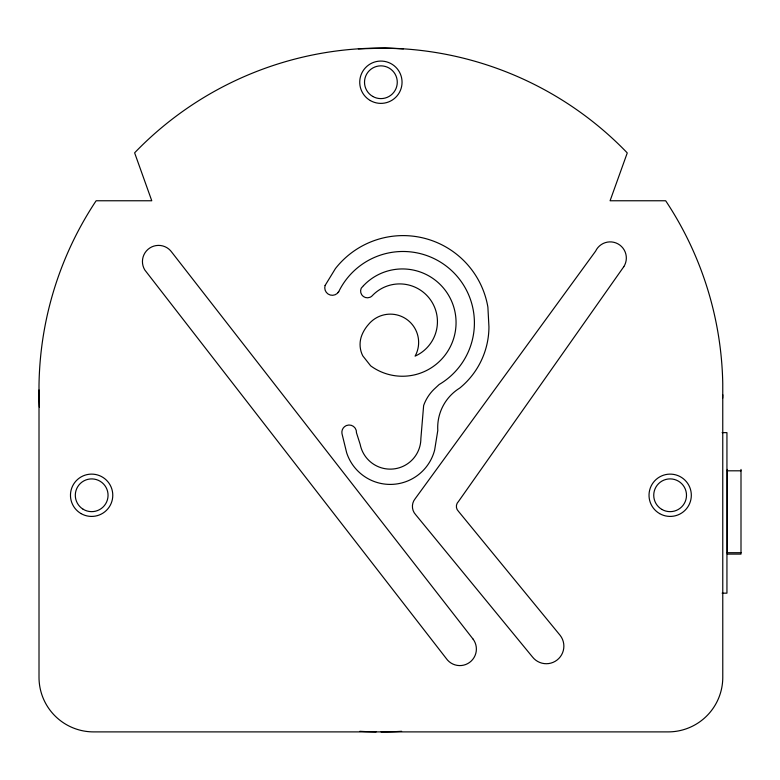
<?xml version="1.0" encoding="UTF-8"?>
<svg xmlns="http://www.w3.org/2000/svg" width="780" height="780" viewBox="0 0 780 780"><rect width="100%" height="100%" fill="white"/><g stroke="black" fill="none" stroke-linecap="round" stroke-linejoin="round"><path stroke-width="1.17" d="M722.68 398.209L722.777 394.787M325.094 285.47L335.429 268.573A85.985 85.985 0 0 1 487.89 307.144L488.943 326.918A79.326 79.326 0 0 1 459.673 388.128L459.244 388.381A46.41 46.41 0 0 0 437.794 430.482L434.655 449.972A45.845 45.845 0 0 1 346.651 452.741L341.991 433.7A7.312 7.312 0 0 1 346.066 425.704L346.486 425.519A7.312 7.312 0 0 1 356.479 432.783L360.185 444.415A30.635 30.635 0 0 0 420.878 438.467L423.637 405.522A42.413 42.413 0 0 1 435.64 387.787L439.159 384.511A71.438 71.438 0 0 0 451.444 270.445A71.438 71.438 0 0 0 338.715 291.7A7.537 7.537 0 0 1 325.104 285.48M338.072 292.607L338.715 291.7M358.381 48.867L385.213 48.107L403.406 48.857M381.079 731.893L387.319 731.874A341.923 341.923 0 0 0 401.632 731.299M722.124 432.637L726.941 432.637L726.941 593.161L722.124 593.161M727.35 470.808L741 470.808M727.35 552.708L741 552.708M376.087 731.893L365.849 731.601A341.923 341.923 0 0 1 359.882 731.289M741 469.414L741 554.102L727.35 554.102L727.35 469.414M39.01 390.01L39.01 677.293A54.6 54.6 0 0 0 93.61 731.893L668.177 731.893A54.6 54.6 0 0 0 722.777 677.293L722.758 383.584A341.923 341.923 0 0 0 666.1 201.406L665.662 200.762L610.077 200.762L627.256 152.948L625.706 151.3A341.923 341.923 0 0 0 134.618 152.822L151.768 200.762L96.154 200.762L94.536 203.171A341.923 341.923 0 0 0 39 385.69L39.029 396.435A341.923 341.923 0 0 0 39.4 407.17M623.825 266.653L458.523 501.433A6.835 6.835 0 0 0 458.523 511.397L560.186 635.398A17.56 17.56 0 0 1 557.076 660.036A17.56 17.56 0 0 1 532.438 656.926L415.681 514.702A12.109 12.109 0 0 1 415.184 498.703L595.608 251.14A16.127 16.127 0 0 1 617.975 243.877A16.127 16.127 0 0 1 623.825 266.653M363.47 285.675L361.228 288.19A6.767 6.767 0 0 0 369.925 297.307L370.315 297.131A6.767 6.767 0 0 0 372.05 295.932A37.762 37.762 0 0 1 430.394 299.705A37.762 37.762 0 0 1 415.096 356.138A28.294 28.294 0 0 0 368.491 324.46A36.436 36.436 0 0 0 361.91 335.02A25.136 25.136 0 0 0 362.758 355.816L370.666 365.849A53.654 53.654 0 0 0 443.586 356.986A53.654 53.654 0 0 0 439.325 283.657A53.654 53.654 0 0 0 365.869 283.306L363.47 285.675M472.875 638.859L171.834 252.281A16.165 16.165 0 0 0 149.74 248.03A16.165 16.165 0 0 0 144.807 269.977L446.189 658.398A16.546 16.546 0 0 0 469.619 662.395A16.546 16.546 0 0 0 472.875 638.859M81.042 513.591A21.157 21.157 0 0 0 112.778 495.271A21.157 21.157 0 0 0 81.042 476.95A21.157 21.157 0 0 0 81.042 513.591M370.315 100.552A21.157 21.157 0 0 0 402.051 82.231A21.157 21.157 0 0 0 370.315 63.902A21.157 21.157 0 0 0 370.315 100.552M659.597 513.591A21.157 21.157 0 0 0 691.324 495.271A21.157 21.157 0 0 0 659.597 476.95A21.157 21.157 0 0 0 659.597 513.591M83.099 509.223A16.38 16.38 0 0 0 108.049 495.729A16.38 16.38 0 0 0 83.889 480.87A16.38 16.38 0 0 0 83.099 509.223M661.879 509.428A16.38 16.38 0 0 0 686.498 495.329A16.38 16.38 0 0 0 661.976 481.055A16.38 16.38 0 0 0 661.879 509.428M372.703 96.418A16.38 16.38 0 0 0 397.273 82.231A16.38 16.38 0 0 0 372.703 68.045A16.38 16.38 0 0 0 372.703 96.418"/></g></svg>
